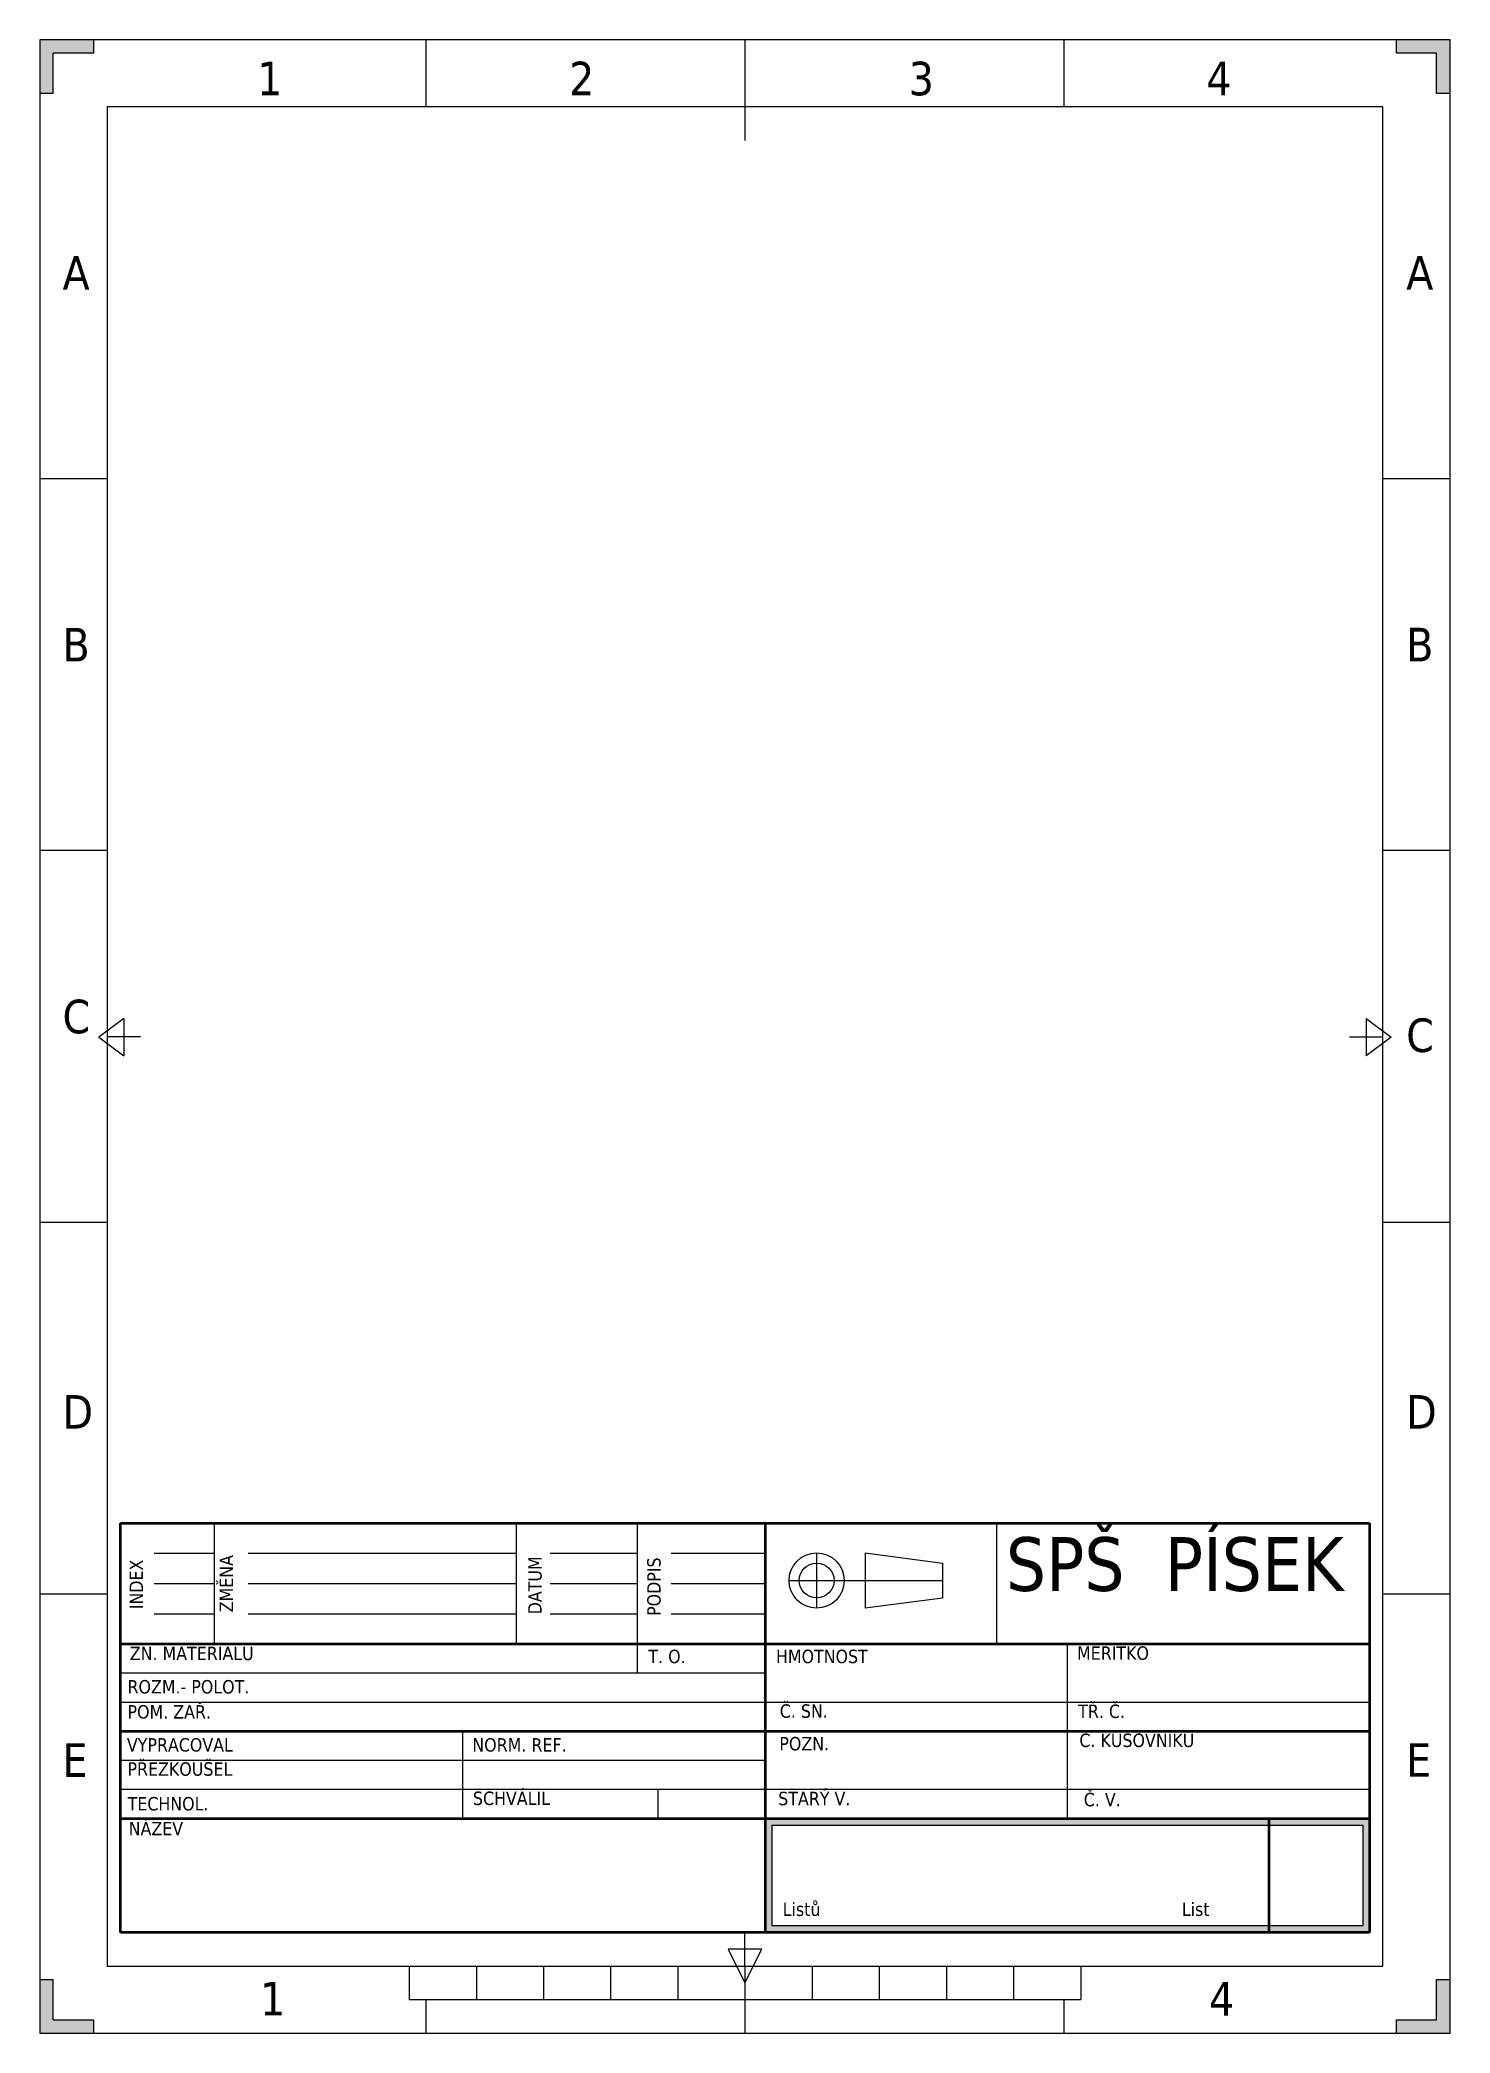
# Model space of a CAD drawing. Header units: millimetres. Extents: x 480 to 690, y 365 to 662.
import ezdxf

# ---------------------------------------------------------------- set-up
doc = ezdxf.new("R2010")
doc.units = ezdxf.units.MM
doc.styles.get("Standard").update_dxf_attribs({"font": 'txt.shx', "height": 5})

msp = doc.modelspace()

# ---------------------------------------------------------------- hatches: boundary and pattern name
for points in [[(487.82, 662.45), (479.82, 662.45), (479.82, 654.45), (481.82, 654.45), (481.82, 660.45), (487.82, 660.45)], [(687.82, 660.45), (687.82, 654.45), (689.82, 654.45), (689.82, 662.45), (681.82, 662.45), (681.82, 660.45)], [(487.82, 367.45), (481.82, 367.45), (481.82, 373.45), (479.82, 373.45), (479.82, 365.45), (487.82, 365.45)], [(689.82, 373.45), (687.82, 373.45), (687.82, 367.45), (681.82, 367.45), (681.82, 365.45), (689.82, 365.45)]]:
    msp.add_hatch(color=256).paths.add_polyline_path(points)
h = msp.add_hatch(color=0)
h.paths.add_polyline_path([(587.82, 397.45), (587.82, 380.45), (677.82, 380.45), (677.82, 397.45)])
h.paths.add_polyline_path([(676.82, 396.45), (676.82, 381.45), (588.82, 381.45), (588.82, 396.45)], flags=16)

# ---------------------------------------------------------------- linework, layer by layer
for p, q in [((689.82, 662.45), (479.82, 662.45)), ((479.82, 662.45), (479.82, 365.45)), ((487.82, 662.45), (487.82, 660.45)), ((537.32, 662.45), (537.32, 652.45)), ((584.82, 662.45), (584.82, 652.45)), ((632.32, 662.45), (632.32, 652.45)), ((681.82, 660.45), (681.82, 662.45)), ((689.82, 365.45), (689.82, 662.45)), ((689.82, 662.45), (689.82, 662.45)), ((487.82, 660.45), (481.82, 660.45)), ((481.82, 654.45), (481.82, 660.45)), ((687.82, 660.45), (681.82, 660.45)), ((687.82, 654.45), (687.82, 660.45)), ((584.82, 657.45), (584.82, 652.45)), ((481.82, 654.45), (479.82, 654.45)), ((689.82, 654.45), (687.82, 654.45)), ((489.82, 652.45), (489.82, 375.45)), ((679.82, 652.45), (489.82, 652.45)), ((489.82, 652.45), (489.82, 486.25)), ((584.82, 652.45), (584.82, 647.45)), ((679.82, 375.45), (679.82, 652.45)), ((489.82, 597.05), (479.82, 597.05)), ((689.82, 597.05), (679.82, 597.05)), ((489.82, 541.65), (479.82, 541.65)), ((689.82, 541.65), (679.82, 541.65)), ((492.32, 516.64), (488.6, 513.83)), ((488.6, 513.83), (492.33, 511.05)), ((489.82, 513.95), (494.82, 513.95)), ((492.32, 516.64), (492.33, 511.05)), ((679.83, 513.84), (674.83, 513.84)), ((677.33, 516.64), (677.32, 511.05)), ((681.05, 513.83), (677.32, 511.05)), ((677.33, 516.64), (681.05, 513.83)), ((489.82, 486.25), (479.82, 486.25)), ((689.82, 486.25), (679.82, 486.25)), ((622.29, 441.45), (622.29, 423.45)), ((595.49, 436.99), (595.49, 428.78)), ((602.71, 436.99), (602.71, 428.78)), ((602.71, 436.99), (614.23, 435.49)), ((614.23, 435.49), (614.23, 430.28)), ((489.82, 430.85), (479.82, 430.85)), ((591.38, 432.89), (614.23, 432.89)), ((689.82, 430.85), (679.82, 430.85)), ((614.23, 430.28), (602.71, 428.78)), ((584.82, 375.45), (584.82, 380.45)), ((587.32, 377.95), (582.32, 377.95)), ((582.32, 377.95), (584.82, 372.95)), ((584.82, 372.95), (587.32, 377.95)), ((489.82, 375.45), (679.82, 375.45)), ((489.82, 375.45), (537.32, 375.45)), ((513.57, 375.45), (584.82, 375.45)), ((534.82, 375.45), (534.82, 370.45)), ((544.82, 375.45), (544.82, 370.45)), ((554.82, 375.45), (554.82, 370.45)), ((564.82, 375.45), (564.82, 370.45)), ((574.82, 375.45), (574.82, 370.45)), ((584.82, 375.45), (584.82, 365.45)), ((594.82, 375.45), (594.82, 370.45)), ((604.82, 375.45), (604.82, 370.45)), ((614.82, 375.45), (614.82, 370.45)), ((624.82, 375.45), (624.82, 370.45)), ((634.82, 375.45), (634.82, 370.45)), ((479.82, 373.45), (481.82, 373.45)), ((481.82, 367.45), (481.82, 373.45)), ((687.82, 373.45), (689.82, 373.45)), ((687.82, 367.45), (687.82, 373.45)), ((534.82, 370.45), (584.82, 370.45)), ((534.82, 370.45), (634.82, 370.45)), ((537.32, 370.45), (537.32, 365.45)), ((632.32, 370.45), (632.32, 365.45)), ((479.82, 365.45), (689.82, 365.45)), ((481.82, 367.45), (487.82, 367.45)), ((487.82, 367.45), (487.82, 365.45)), ((681.82, 365.45), (681.82, 367.45)), ((681.82, 367.45), (687.82, 367.45))]:
    msp.add_line(p, q)
at = {"color": 0, "lineweight": 50}
for p, q in [((491.82, 441.45), (677.82, 441.45)), ((491.82, 380.45), (491.82, 441.45)), ((587.82, 441.45), (587.82, 380.45)), ((677.82, 441.45), (677.82, 380.45)), ((491.82, 423.45), (677.82, 423.45)), ((491.82, 410.45), (677.82, 410.45)), ((491.82, 397.45), (677.82, 397.45)), ((662.82, 397.45), (662.82, 380.45)), ((677.82, 380.45), (491.82, 380.45))]:
    msp.add_line(p, q, dxfattribs=at)
at = {"color": 0}
for p, q in [((491.82, 380.45), (491.82, 441.45)), ((505.82, 423.45), (505.82, 441.45)), ((550.82, 423.45), (550.82, 441.45)), ((568.82, 419.12), (568.82, 441.45)), ((496.82, 436.95), (505.82, 436.95)), ((510.82, 436.95), (550.82, 436.95)), ((555.82, 436.95), (568.82, 436.95)), ((573.82, 436.95), (587.82, 436.95)), ((496.82, 432.45), (505.82, 432.45)), ((510.82, 432.45), (550.82, 432.45)), ((555.82, 432.45), (568.82, 432.45)), ((573.82, 432.45), (587.82, 432.45)), ((496.82, 427.95), (505.82, 427.95)), ((510.82, 427.95), (550.82, 427.95)), ((555.82, 427.95), (568.82, 427.95)), ((573.82, 427.95), (587.82, 427.95)), ((632.82, 423.45), (632.82, 397.45)), ((491.82, 419.12), (587.82, 419.12)), ((491.82, 414.78), (677.82, 414.78)), ((542.82, 397.45), (542.82, 410.45)), ((491.82, 406.12), (587.82, 406.12)), ((491.82, 401.78), (677.82, 401.78)), ((571.82, 401.78), (571.82, 397.45)), ((588.82, 396.45), (676.82, 396.45)), ((588.82, 396.45), (588.82, 381.45)), ((676.82, 396.45), (676.82, 381.45)), ((676.82, 381.45), (588.82, 381.45))]:
    msp.add_line(p, q, dxfattribs=at)
for radius in [4.11, 2.6]:
    msp.add_circle((595.49, 432.89), radius)

# ---------------------------------------------------------------- texts
at = {"char_height": 5, "width": 82.5534, "attachment_point": 1}
for s, insert in [('{\\fTahoma|b0|i0|c238|p34;1}', (512.19, 659.19)), ('{\\fTahoma|b0|i0|c238|p34;2}', (558.63, 659.19)), ('{\\fTahoma|b0|i0|c238|p34;3}', (609.2, 659.19)), ('{\\fTahoma|b0|i0|c238|p34;4}', (653.51, 659.18)), ('{\\fTahoma|b0|i0|c238|p34;A}', (483.2, 630.23)), ('{\\fTahoma|b0|i0|c238|p34;A}', (683.29, 630.25)), ('{\\fTahoma|b0|i0|c238|p34;B}', (483.2, 574.83)), ('{\\fTahoma|b0|i0|c238|p34;B}', (683.29, 574.85)), ('{\\fTahoma|b0|i0|c238|p34;C}', (483.2, 519.43)), ('{\\fTahoma|b0|i0|c238|p34;C}', (683.29, 516.64)), ('{\\fTahoma|b0|i0|c238|p34;D}', (483.2, 460.52)), ('{\\fTahoma|b0|i0|c238|p34;D}', (683.29, 460.52)), ('{\\fTahoma|b0|i0|c238|p34;E}', (483.2, 408.63)), ('{\\fTahoma|b0|i0|c238|p34;E}', (683.29, 408.65)), ('{\\fTahoma|b0|i0|c238|p34;1}', (512.61, 373.08)), ('{\\fTahoma|b0|i0|c238|p34;4}', (653.94, 373.07))]:
    msp.add_mtext(s, dxfattribs=dict(at, insert=insert))
at = {"color": 0, "attachment_point": 1}
for s, insert, char_height, width in [('{\\fTahoma|b0|i0|c238|p34;SPŠ  PÍSEK\\fTahoma|b0|i0|c0|p34;}', (623.67, 439.35), 8, 61.4731), ('{\\fTahoma|b0|i0|c238|p34;ZN. MATERIÁLU}', (493.21, 423.03), 2, 40.5423), ('{\\fTahoma|b0|i0|c238|p34;T. O.}', (570.44, 422.58), 2, 40.5423), ('{\\fTahoma|b0|i0|c238|p34;HMOTNOST}', (589.44, 422.58), 2, 40.5423), ('{\\fTahoma|b0|i0|c238|p34;MĚŘÍTKO}', (634.27, 423.08), 2, 40.5423), ('{\\fTahoma|b0|i0|c238|p34;ROZM.- POLOT.}', (492.87, 418.06), 2, 40.5423), ('{\\fTahoma|b0|i0|c238|p34;POM. ZAŘ.}', (492.87, 414.32), 2, 40.5423), ('{\\fTahoma|b0|i0|c238|p34;Č. SN.}', (590, 414.44), 2, 40.5423), ('{\\fTahoma|b0|i0|c238|p34;TŘ. Č.}', (634.44, 414.41), 2, 40.5423), ('{\\fTahoma|b0|i0|c238|p34;Č. KUSOVNÍKU}', (634.61, 410.08), 2, 40.5423), ('{\\fTahoma|b0|i0|c238|p34;VYPRACOVAL}', (492.78, 409.4), 2, 40.5423), ('{\\fTahoma|b0|i0|c238|p34;NORM. REF.}', (544.22, 409.4), 2, 40.5423), ('{\\fTahoma|b0|i0|c238|p34;POZN.}', (589.94, 409.58), 2, 40.5423), ('{\\fTahoma|b0|i0|c238|p34;PŘEZKOUŠEL}', (492.87, 405.8), 2, 40.5423), ('{\\fTahoma|b0|i0|c238|p34;SCHVÁLIL}', (544.31, 401.44), 2, 40.5423), ('{\\fTahoma|b0|i0|c238|p34;STARÝ V.}', (589.77, 401.41), 2, 40.5423), ('{\\fTahoma|b0|i0|c238|p34;Č. V.}', (635.27, 401.25), 2, 40.5423), ('{\\fTahoma|b0|i0|c238|p34;TECHNOL.}', (492.89, 400.63), 2, 40.5423), ('{\\fTahoma|b0|i0|c238|p34;NÁZEV}', (493.05, 396.93), 2, 40.5423), ('{\\fTahoma|b0|i0|c238|p34;Listů}', (590.44, 384.91), 2, 40.5423), ('{\\fTahoma|b0|i0|c238|p34;List}', (649.87, 384.91), 2, 40.5423)]:
    msp.add_mtext(s, dxfattribs=dict(at, insert=insert, char_height=char_height, width=width))
at = {"color": 0, "char_height": 2, "width": 40.5423, "attachment_point": 1, "rotation": 90}
for s, insert in [('{\\fTahoma|b0|i0|c238|p34;ZMĚNA}', (506.59, 428.16)), ('{\\fTahoma|b0|i0|c238|p34;INDEX}', (493.18, 428.61)), ('{\\fTahoma|b0|i0|c238|p34;DATUM}', (552.54, 427.85)), ('{\\fTahoma|b0|i0|c238|p34;PODPIS}', (570.26, 427.61))]:
    msp.add_mtext(s, dxfattribs=dict(at, insert=insert))

doc.saveas('drawing.dxf')
